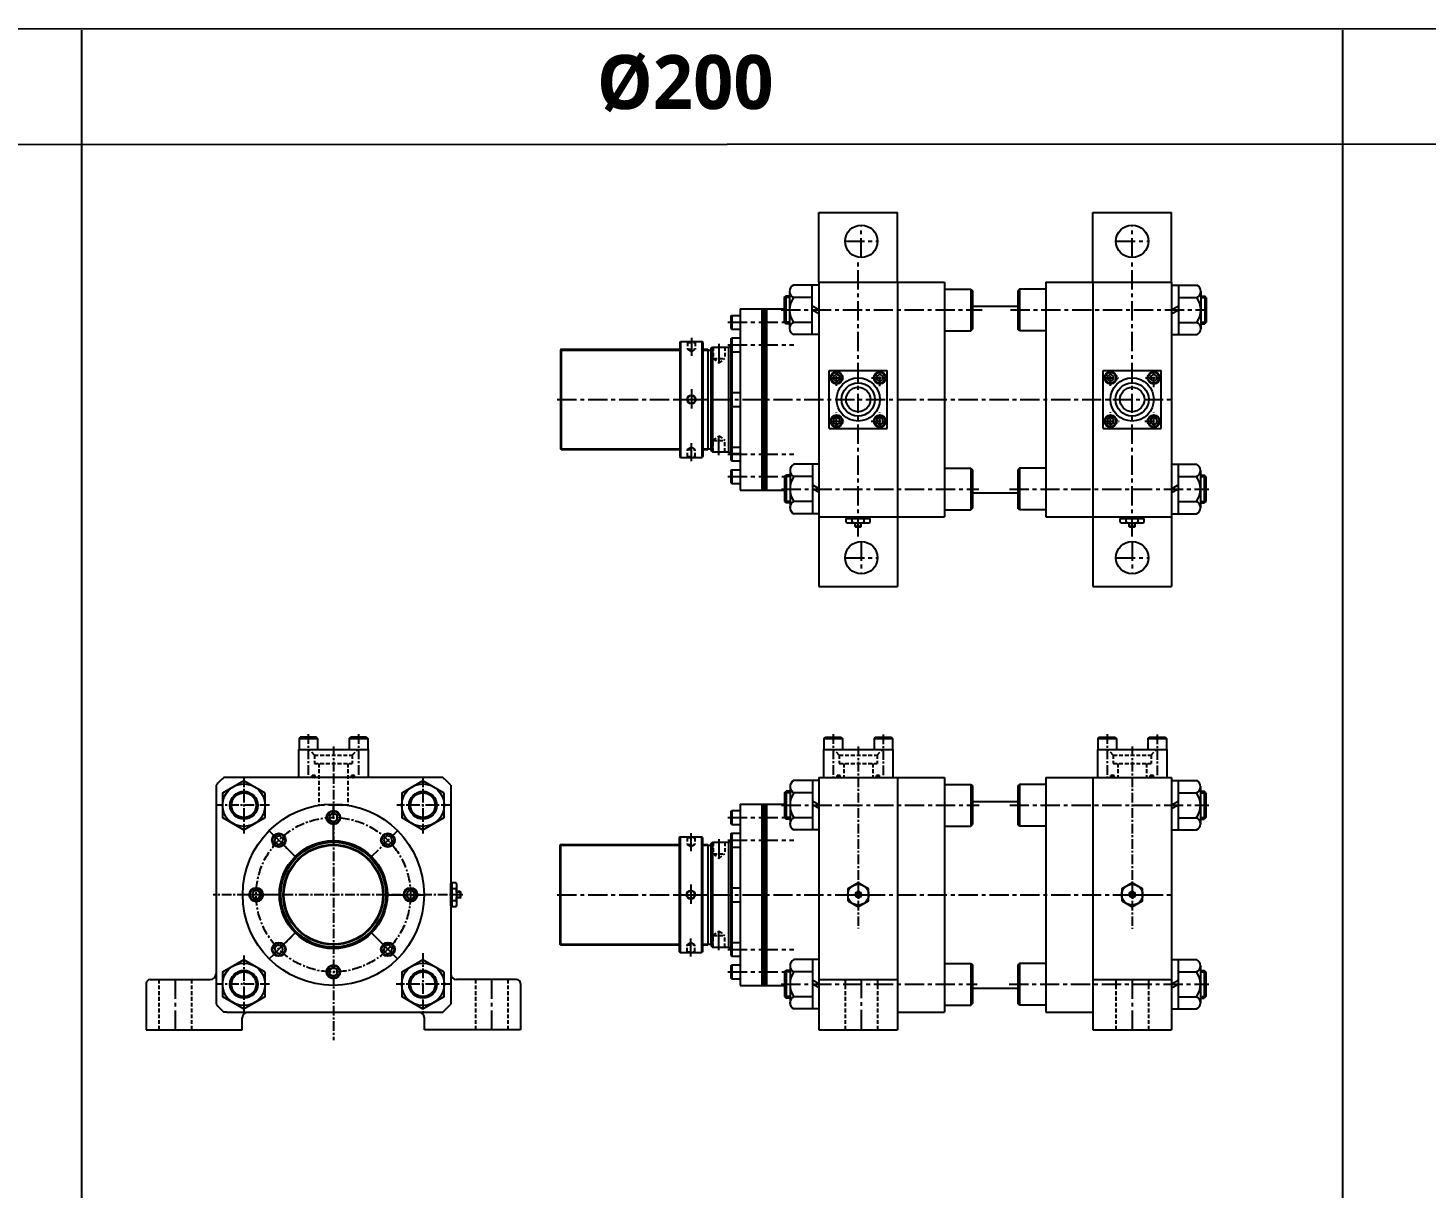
# Model space of a CAD drawing. Extents: x -819 to 10154, y 0 to 4840.
# Drawn here: x 4266 to 6078, y 1503 to 3006 of the extents above; entities that cross this region are included whole.
import ezdxf

# ---------------------------------------------------------------- set-up
doc = ezdxf.new("R2010")
doc.units = 0
doc.header["$LTSCALE"] = 10
doc.header["$MEASUREMENT"] = 0
for name, pattern in [('CENTER', [2, 1.25, -0.25, 0.25, -0.25]), ('CENTERX2', [4, 2.5, -0.5, 0.5, -0.5]), ('HIDDENX2', [0.75, 0.5, -0.25])]:
    doc.linetypes.add(name, pattern=pattern)
doc.layers.get('0').update_dxf_attribs({"linetype": 'CONTINUOUS'})
for name, color, linetype in [('BOM-UDEF', 3, 'CONTINUOUS'), ('CEN', 1, 'CENTERX2'), ('HID', 2, 'HIDDENX2'), ('ML', 7, 'CONTINUOUS')]:
    doc.layers.add(name, color=color, linetype=linetype)
doc.styles.add('문자', font='romans.shx')

msp = doc.modelspace()

# ---------------------------------------------------------------- linework, layer by layer
for p, q in [((10154, 3006.3), (0, 3003.3)), ((4335.7, 0), (4335.7, 3003.3)), ((5969.5, 3003.3), (5969.5, 0)), ((10154, 2856.8), (0, 2853.8))]:
    msp.add_line(p, q)
at = {"color": 7, "linetype": 'Continuous'}
for p, q in [((5326.5, 2365.9), (5326.5, 2370.9)), ((5326.5, 2370.9), (5332.9, 2370.9)), ((5327.5, 2370.9), (5327.5, 2372.9)), ((5327.5, 2372.9), (5356.7, 2372.9)), ((5329.7, 2364.9), (5354.5, 2364.9)), ((5332.9, 2370.9), (5357.7, 2370.9)), ((5334.3, 2365.9), (5334.3, 2370.9)), ((5338.1, 2365.1), (5338.1, 2365.2)), ((5338.1, 2360.4), (5338.1, 2364.9)), ((5338.1, 2360.4), (5338.6, 2359.9)), ((5346.1, 2360.4), (5338.1, 2360.4)), ((5338.6, 2359.9), (5345.6, 2359.9)), ((5346.1, 2360.4), (5345.6, 2359.9)), ((5346.1, 2360.4), (5346.1, 2364.9)), ((5349.9, 2365.9), (5349.9, 2370.9)), ((5356.7, 2370.9), (5356.7, 2372.9)), ((5357.7, 2365.9), (5357.7, 2370.9)), ((5681.5, 2365.9), (5681.5, 2370.9)), ((5681.5, 2370.9), (5687.9, 2370.9)), ((5682.5, 2370.9), (5682.5, 2372.9)), ((5682.5, 2372.9), (5711.7, 2372.9)), ((5684.7, 2364.9), (5709.5, 2364.9)), ((5687.9, 2370.9), (5712.7, 2370.9)), ((5689.3, 2365.9), (5689.3, 2370.9)), ((5693.1, 2365.1), (5693.1, 2365.2)), ((5693.1, 2360.4), (5693.1, 2364.9)), ((5693.1, 2360.4), (5693.6, 2359.9)), ((5701.1, 2360.4), (5693.1, 2360.4)), ((5693.6, 2359.9), (5700.6, 2359.9)), ((5701.1, 2360.4), (5700.6, 2359.9)), ((5701.1, 2360.4), (5701.1, 2364.9)), ((5704.9, 2365.9), (5704.9, 2370.9)), ((5711.7, 2370.9), (5711.7, 2372.9)), ((5712.7, 2365.9), (5712.7, 2370.9)), ((4813.9, 1868.6), (4813.9, 1897.7)), ((4815.9, 1897.7), (4813.9, 1897.7)), ((4820.9, 1898.7), (4815.9, 1898.7)), ((4815.9, 1873.9), (4815.9, 1898.7)), ((4820.9, 1891), (4815.9, 1891)), ((4821.9, 1870.7), (4821.9, 1895.6)), ((4826.4, 1887.2), (4821.9, 1887.2)), ((4826.4, 1887.2), (4826.9, 1886.7)), ((4826.4, 1887.2), (4826.4, 1879.2)), ((4826.9, 1879.7), (4826.9, 1886.7)), ((4815.9, 1868.6), (4813.9, 1868.6)), ((4820.9, 1875.4), (4815.9, 1875.4)), ((4815.9, 1867.6), (4815.9, 1873.9)), ((4820.9, 1867.6), (4815.9, 1867.6)), ((4821.6, 1879.2), (4821.6, 1879.2)), ((4826.4, 1879.2), (4821.9, 1879.2)), ((4826.4, 1879.2), (4826.9, 1879.7))]:
    msp.add_line(p, q, dxfattribs=at)
at = {"color": 1, "linetype": 'CENTER', "ltscale": 5}
for p, q in [((5328.6, 1883.2), (5355.6, 1883.2)), ((5683.6, 1883.2), (5710.6, 1883.2))]:
    msp.add_line(p, q, dxfattribs=at)
at = {"color": 7, "linetype": 'Continuous'}
for points in [[(5328.6, 1875.4), (5342.1, 1867.6), (5355.6, 1875.4), (5355.6, 1891), (5342.1, 1898.7), (5328.6, 1891)], [(5340.7, 1885.7), (5339.2, 1883.2), (5340.7, 1880.7), (5343.6, 1880.7), (5345, 1883.2), (5343.6, 1885.7)], [(5683.6, 1875.4), (5697.1, 1867.6), (5710.6, 1875.4), (5710.6, 1891), (5697.1, 1898.7), (5683.6, 1891)], [(5695.7, 1885.7), (5694.2, 1883.2), (5695.7, 1880.7), (5698.6, 1880.7), (5700, 1883.2), (5698.6, 1885.7)]]:
    msp.add_lwpolyline(points, close=True, dxfattribs=at)
for centre, radius in [((5342.1, 1883.2), 13.5), ((5342.1, 1883.2), 3.5), ((5697.1, 1883.2), 13.5), ((5697.1, 1883.2), 3.5)]:
    msp.add_circle(centre, radius, dxfattribs=at)
for centre, radius, start, end in [((5329.7, 2370.5), 5.62, 235.6158, 270), ((5330.4, 2373.1), 8.22, 241.7006, 298.2994), ((5342.1, 2396.2), 31.3, 255.6172, 270.0141), ((5342.1, 2396.2), 31.3, 269.9859, 284.3828), ((5353.8, 2373.1), 8.22, 241.7006, 298.2994), ((5684.7, 2370.5), 5.62, 235.6158, 270), ((5685.4, 2373.1), 8.22, 241.7006, 298.2994), ((5697.1, 2396.2), 31.3, 255.6172, 270.0141), ((5697.1, 2396.2), 31.3, 269.9859, 284.3828), ((5708.8, 2373.1), 8.22, 241.7006, 298.2994), ((4813.7, 1894.8), 8.22, 331.7006, 28.2994), ((4790.5, 1883.2), 31.3, 359.9859, 14.3828), ((4790.5, 1883.2), 31.3, 345.6172, 0.0141), ((4813.7, 1871.5), 8.22, 331.7006, 28.2994), ((4816.3, 1870.7), 5.62, 325.6158, 0)]:
    msp.add_arc(centre, radius, start, end, dxfattribs=at)
at = {"layer": 'BOM-UDEF', "color": 0}
for p, q in [((5291.1, 2676.9), (5291.1, 2767.4)), ((5291.1, 2767.4), (5393.1, 2767.4)), ((5393.1, 2676.9), (5393.1, 2767.4)), ((5646.1, 2676.9), (5646.1, 2767.4)), ((5646.1, 2767.4), (5748.1, 2767.4)), ((5748.1, 2676.9), (5748.1, 2767.4)), ((4957.1, 2589.9), (4956.1, 2588.9)), ((4957.1, 2459.9), (4956.1, 2460.9)), ((5291.1, 2372.9), (5291.1, 2282.4)), ((5393.1, 2372.9), (5393.1, 2282.4)), ((5646.1, 2372.9), (5646.1, 2282.4)), ((5748.1, 2372.9), (5748.1, 2282.4)), ((5291.1, 2282.4), (5393.1, 2282.4)), ((5646.1, 2282.4), (5748.1, 2282.4)), ((4956.4, 1948.2), (4955.4, 1947.2)), ((4956.4, 1818.2), (4955.4, 1819.2)), ((5291.1, 1773.2), (5393.1, 1773.2)), ((5646.1, 1773.2), (5748.1, 1773.2)), ((4524, 1731.2), (4803.8, 1731.2)), ((5291.1, 1708.2), (5393.1, 1708.2)), ((5646.1, 1708.2), (5748.1, 1708.2))]:
    msp.add_line(p, q, dxfattribs=at)
for centre in [(5346.1, 2729.9), (5697.1, 2729.9), (5346.1, 2319.9), (5697.1, 2319.9)]:
    msp.add_circle(centre, 21, dxfattribs=at)
for centre, start, end in [((4551.4, 1723.7), 90, 179.7475), ((4772.3, 1723.7), 0.2525, 90)]:
    msp.add_arc(centre, 7.5, start, end, dxfattribs=at)
at = {"layer": 'CEN'}
for p, q in [((5346.1, 2708.9), (5346.1, 2750.9)), ((5697.1, 2708.9), (5697.1, 2750.9)), ((5325.1, 2729.9), (5367.1, 2729.9)), ((5676.1, 2729.9), (5718.1, 2729.9)), ((5342.1, 2347.4), (5342.1, 2702.4)), ((5697.1, 2347.4), (5697.1, 2702.4)), ((5242.1, 2640.9), (5502.5, 2640.9)), ((5539.3, 2640.9), (5793.1, 2640.9)), ((5173.1, 2624.9), (5246.1, 2624.9)), ((5258, 2624.9), (5258.1, 2624.9)), ((5125.9, 2604.8), (5125.9, 2581.5)), ((5161.6, 2596.9), (5161.6, 2569.3)), ((5173.1, 2595.6), (5258.5, 2595.6)), ((5125.9, 2538.4), (5125.9, 2511.4)), ((4952.1, 2524.9), (5747.6, 2524.9)), ((5105.3, 2524.9), (5146.6, 2524.9)), ((5105.3, 2524.9), (5146.6, 2524.9)), ((5125.9, 2445), (5125.9, 2468.3)), ((5161.6, 2452.9), (5161.6, 2480.5)), ((5173.1, 2454.2), (5258.5, 2454.2)), ((5173.1, 2424.9), (5246.7, 2424.9)), ((5242.7, 2408.9), (5498.4, 2408.9)), ((5538.1, 2408.9), (5796.6, 2408.9)), ((5346.1, 2340.9), (5346.1, 2298.9)), ((5697.1, 2340.9), (5697.1, 2298.9)), ((5325.1, 2319.9), (5367.1, 2319.9)), ((5676.1, 2319.9), (5718.1, 2319.9)), ((5242.7, 1999.2), (5498.9, 1999.2)), ((5538.4, 1999.2), (5796.6, 1999.2)), ((5173.1, 1983.2), (5246.7, 1983.2)), ((5125.2, 1963), (5125.2, 1939.8)), ((5161.6, 1955.2), (5161.6, 1927.5)), ((5173.1, 1953.9), (5258.5, 1953.9)), ((5125.2, 1896.6), (5125.2, 1869.7)), ((4952.1, 1883.2), (5747.6, 1883.2)), ((5104.6, 1883.2), (5145.8, 1883.2)), ((5104.6, 1883.2), (5145.8, 1883.2)), ((5161.6, 1811.2), (5161.6, 1838.8)), ((5125.2, 1803.3), (5125.2, 1826.5)), ((5173.1, 1812.4), (5258.5, 1812.4)), ((5173.1, 1783.2), (5246.7, 1783.2)), ((4456.9, 1773.2), (4456.9, 1708.2)), ((4866.9, 1773.2), (4866.9, 1708.2)), ((5242.4, 1767.2), (5496.3, 1767.2)), ((5346.1, 1774.2), (5346.1, 1708.2)), ((5537.7, 1767.2), (5796.6, 1767.2)), ((5697.1, 1773.2), (5697.1, 1708.2))]:
    msp.add_line(p, q, dxfattribs=at)
at = {"layer": 'HID'}
for p, q in [((5120.9, 2598.9), (5119.9, 2599.9)), ((5120.9, 2598.9), (5120.9, 2589.9)), ((5120.9, 2598.9), (5130.9, 2598.9)), ((5130.9, 2598.9), (5131.9, 2599.9)), ((5130.9, 2598.9), (5130.9, 2589.9)), ((5154.1, 2592.9), (5154.1, 2577.9)), ((5169.1, 2592.9), (5169.1, 2577.9)), ((5120.9, 2589.9), (5130.9, 2589.9)), ((5120.9, 2589.9), (5125.9, 2586.7)), ((5125.9, 2586.7), (5130.9, 2589.9)), ((5154.1, 2577.9), (5161.6, 2572.1)), ((5154.1, 2577.9), (5169.1, 2577.9)), ((5161.6, 2572.1), (5169.1, 2577.9)), ((5154.1, 2471.9), (5161.6, 2477.7)), ((5154.1, 2471.9), (5169.1, 2471.9)), ((5154.1, 2456.9), (5154.1, 2471.9)), ((5161.6, 2477.7), (5169.1, 2471.9)), ((5169.1, 2456.9), (5169.1, 2471.9)), ((5120.9, 2450.9), (5119.9, 2449.9)), ((5120.9, 2459.9), (5125.9, 2463.1)), ((5120.9, 2450.9), (5120.9, 2459.9)), ((5120.9, 2459.9), (5130.9, 2459.9)), ((5120.9, 2450.9), (5130.9, 2450.9)), ((5125.9, 2463.1), (5130.9, 2459.9)), ((5130.9, 2450.9), (5130.9, 2459.9)), ((5130.9, 2450.9), (5131.9, 2449.9)), ((4637.3, 2064.2), (4630.4, 2071.2)), ((4686.4, 2064.2), (4693.4, 2071.2)), ((5317.6, 2064.2), (5310.6, 2071.2)), ((5366.7, 2064.2), (5373.6, 2071.2)), ((5672.6, 2064.2), (5665.6, 2071.2)), ((5721.7, 2064.2), (5728.6, 2071.2)), ((4637.3, 2064.2), (4637.3, 2053.2)), ((4637.3, 2064.2), (4686.4, 2064.2)), ((4637.3, 2053.2), (4686.4, 2053.2)), ((4643.1, 2053.2), (4643.1, 1999.2)), ((4680.6, 2053.2), (4680.6, 1999.2)), ((4686.4, 2064.2), (4686.4, 2053.2)), ((5317.6, 2064.2), (5317.6, 2053.2)), ((5317.6, 2064.2), (5366.7, 2064.2)), ((5317.6, 2053.2), (5366.7, 2053.2)), ((5323.4, 2053.2), (5323.4, 2035.2)), ((5360.9, 2053.2), (5360.9, 2035.2)), ((5366.7, 2064.2), (5366.7, 2053.2)), ((5672.6, 2064.2), (5672.6, 2053.2)), ((5672.6, 2064.2), (5721.7, 2064.2)), ((5672.6, 2053.2), (5721.7, 2053.2)), ((5678.4, 2053.2), (5678.4, 2035.2)), ((5715.9, 2053.2), (5715.9, 2035.2)), ((5721.7, 2064.2), (5721.7, 2053.2)), ((4634.4, 2035.2), (4634.4, 2037.6)), ((4634.4, 2037.6), (4638.4, 2037.6)), ((4638.4, 2037.6), (4634.4, 2037.6)), ((4634.4, 2035.2), (4634.4, 2037.6)), ((4638.4, 2035.2), (4638.4, 2037.6)), ((4638.4, 2035.2), (4638.4, 2037.6)), ((4685.4, 2035.2), (4685.4, 2037.6)), ((4689.4, 2037.6), (4685.4, 2037.6)), ((4685.4, 2037.6), (4689.4, 2037.6)), ((4685.4, 2035.2), (4685.4, 2037.6)), ((4689.4, 2035.2), (4689.4, 2037.6)), ((4689.4, 2035.2), (4689.4, 2037.6)), ((5314.6, 2035.2), (5314.6, 2037.6)), ((5314.6, 2037.6), (5318.6, 2037.6)), ((5318.6, 2037.6), (5314.6, 2037.6)), ((5314.6, 2035.2), (5314.6, 2037.6)), ((5318.6, 2035.2), (5318.6, 2037.6)), ((5318.6, 2035.2), (5318.6, 2037.6)), ((5365.6, 2035.2), (5365.6, 2037.6)), ((5369.6, 2037.6), (5365.6, 2037.6)), ((5365.6, 2037.6), (5369.6, 2037.6)), ((5365.6, 2035.2), (5365.6, 2037.6)), ((5369.6, 2035.2), (5369.6, 2037.6)), ((5369.6, 2035.2), (5369.6, 2037.6)), ((5669.6, 2035.2), (5669.6, 2037.6)), ((5669.6, 2037.6), (5673.6, 2037.6)), ((5673.6, 2037.6), (5669.6, 2037.6)), ((5669.6, 2035.2), (5669.6, 2037.6)), ((5673.6, 2035.2), (5673.6, 2037.6)), ((5673.6, 2035.2), (5673.6, 2037.6)), ((5720.6, 2035.2), (5720.6, 2037.6)), ((5724.6, 2037.6), (5720.6, 2037.6)), ((5720.6, 2037.6), (5724.6, 2037.6)), ((5720.6, 2035.2), (5720.6, 2037.6)), ((5724.6, 2035.2), (5724.6, 2037.6)), ((5724.6, 2035.2), (5724.6, 2037.6)), ((5120.2, 1957.2), (5119.2, 1958.2)), ((5120.2, 1957.2), (5120.2, 1948.2)), ((5120.2, 1957.2), (5130.2, 1957.2)), ((5130.2, 1957.2), (5131.2, 1958.2)), ((5130.2, 1957.2), (5130.2, 1948.2)), ((5120.2, 1948.2), (5130.2, 1948.2)), ((5120.2, 1948.2), (5125.2, 1945)), ((5125.2, 1945), (5130.2, 1948.2)), ((5154.1, 1951.2), (5154.1, 1936.2)), ((5169.1, 1951.2), (5169.1, 1936.2)), ((5154.1, 1936.2), (5161.6, 1930.3)), ((5154.1, 1936.2), (5169.1, 1936.2)), ((5161.6, 1930.3), (5169.1, 1936.2)), ((5154.1, 1830.2), (5161.6, 1836)), ((5154.1, 1830.2), (5169.1, 1830.2)), ((5154.1, 1815.2), (5154.1, 1830.2)), ((5161.6, 1836), (5169.1, 1830.2)), ((5169.1, 1815.2), (5169.1, 1830.2)), ((5120.2, 1818.2), (5125.2, 1821.3)), ((5120.2, 1809.2), (5120.2, 1818.2)), ((5120.2, 1818.2), (5130.2, 1818.2)), ((5125.2, 1821.3), (5130.2, 1818.2)), ((5130.2, 1809.2), (5130.2, 1818.2)), ((5120.2, 1809.2), (5119.2, 1808.2)), ((5120.2, 1809.2), (5130.2, 1809.2)), ((5130.2, 1809.2), (5131.2, 1808.2)), ((4435.9, 1773.2), (4435.9, 1708.2)), ((4477.9, 1773.2), (4477.9, 1708.2)), ((4845.9, 1773.2), (4845.9, 1708.2)), ((4887.9, 1773.2), (4887.9, 1708.2)), ((5325.1, 1773.2), (5325.1, 1708.2)), ((5367.1, 1773.2), (5367.1, 1708.2)), ((5676.1, 1773.2), (5676.1, 1708.2)), ((5718.1, 1773.2), (5718.1, 1708.2))]:
    msp.add_line(p, q, dxfattribs=at)
for centre, start, end in [((4635.7, 2036.4), 90, 270), ((4637, 2036.4), 270, 90), ((4686.7, 2036.4), 90, 270), ((4688, 2036.4), 270, 90), ((5316, 2036.4), 90, 270), ((5317.3, 2036.4), 270, 90), ((5366.9, 2036.4), 90, 270), ((5368.3, 2036.4), 270, 90), ((5671, 2036.4), 90, 270), ((5672.3, 2036.4), 270, 90), ((5721.9, 2036.4), 90, 270), ((5723.3, 2036.4), 270, 90)]:
    msp.add_arc(centre, 1.2, start, end, dxfattribs=at)
at = {"layer": 'ML'}
for p, q in [((5253.1, 2665.1), (5253.1, 2616)), ((5291.1, 2672.9), (5258.1, 2672.9)), ((5282.1, 2672.9), (5282.1, 2608.9)), ((5291.1, 2676.9), (5291.1, 2372.9)), ((5291.1, 2676.9), (5454.1, 2676.9)), ((5393.1, 2676.9), (5393.1, 2372.9)), ((5454.1, 2676.9), (5454.1, 2372.9)), ((5454.1, 2667.9), (5488.1, 2667.9)), ((5488.1, 2667.9), (5488.1, 2613.9)), ((5488.1, 2667.9), (5490.1, 2665.9)), ((5490.1, 2665.9), (5490.1, 2615.9)), ((5551.1, 2667.9), (5549.1, 2665.9)), ((5549.1, 2665.9), (5549.1, 2615.9)), ((5585.1, 2667.9), (5551.1, 2667.9)), ((5551.1, 2667.9), (5551.1, 2613.9)), ((5585.1, 2676.9), (5585.1, 2372.9)), ((5585.1, 2676.9), (5748.1, 2676.9)), ((5646.1, 2676.9), (5646.1, 2372.9)), ((5748.1, 2676.9), (5748.1, 2372.9)), ((5748.1, 2672.9), (5781.1, 2672.9)), ((5757.1, 2672.9), (5757.1, 2608.9)), ((5786.1, 2665.1), (5786.1, 2616)), ((5246.1, 2656.9), (5248.1, 2658.9)), ((5246.1, 2656.9), (5246.1, 2624.9)), ((5248.1, 2658.9), (5248.1, 2622.9)), ((5253.1, 2658.9), (5248.1, 2658.9)), ((5282.1, 2657), (5258.1, 2657)), ((5490.1, 2645.8), (5549.1, 2645.8)), ((5757.1, 2657), (5781.1, 2657)), ((5786.1, 2658.9), (5791.1, 2658.9)), ((5791.1, 2658.9), (5791.1, 2622.9)), ((5793.1, 2656.9), (5791.1, 2658.9)), ((5793.1, 2656.9), (5793.1, 2624.9)), ((5177.1, 2632.9), (5178.1, 2633.9)), ((5177.1, 2632.9), (5177.1, 2616.9)), ((5178.1, 2633.9), (5189.1, 2633.9)), ((5178.1, 2633.9), (5178.1, 2615.9)), ((5189.1, 2642.4), (5246.1, 2642.4)), ((5189.1, 2642.4), (5189.1, 2407.4)), ((5217.1, 2642.4), (5217.1, 2407.4)), ((5219.1, 2642.4), (5219.1, 2407.4)), ((5221.1, 2642.4), (5221.1, 2407.4)), ((5223.1, 2642.4), (5223.1, 2407.4)), ((5177.1, 2616.9), (5178.1, 2615.9)), ((5178.1, 2615.9), (5189.1, 2615.9)), ((5246.1, 2624.9), (5248.1, 2622.9)), ((5253.1, 2622.9), (5248.1, 2622.9)), ((5282.1, 2624.8), (5258.1, 2624.8)), ((5454.1, 2613.9), (5488.1, 2613.9)), ((5488.1, 2613.9), (5490.1, 2615.9)), ((5551.1, 2613.9), (5549.1, 2615.9)), ((5585.1, 2613.9), (5551.1, 2613.9)), ((5757.1, 2624.8), (5781.1, 2624.8)), ((5786.1, 2622.9), (5791.1, 2622.9)), ((5793.1, 2624.9), (5791.1, 2622.9)), ((5110.9, 2598.9), (5111.9, 2599.9)), ((5110.9, 2598.9), (5110.9, 2450.9)), ((5111.9, 2599.9), (5139.9, 2599.9)), ((5111.9, 2599.9), (5111.9, 2449.9)), ((5139.9, 2449.9), (5139.9, 2599.9)), ((5140.9, 2598.9), (5139.9, 2599.9)), ((5140.9, 2598.9), (5140.9, 2450.9)), ((5151.1, 2590.9), (5153.1, 2592.9)), ((5153.1, 2592.9), (5153.1, 2456.9)), ((5153.1, 2592.9), (5174.1, 2592.9)), ((5174.1, 2592.9), (5177.1, 2594.4)), ((5174.1, 2592.9), (5174.1, 2456.9)), ((5177.1, 2603.6), (5178.1, 2604.6)), ((5177.1, 2603.6), (5177.1, 2587.6)), ((5177.1, 2594.4), (5177.1, 2455.4)), ((5178.1, 2604.6), (5178.1, 2586.6)), ((5178.1, 2604.6), (5189.1, 2604.6)), ((5178.1, 2594.9), (5178.1, 2454.9)), ((5291.1, 2608.9), (5258.1, 2608.9)), ((5748.1, 2608.9), (5781.1, 2608.9)), ((4956.1, 2588.9), (4956.1, 2460.9)), ((4957.1, 2589.9), (5110.9, 2589.9)), ((4957.1, 2589.9), (4957.1, 2459.9)), ((5140.9, 2588.9), (5151.1, 2588.9)), ((5147.1, 2589.9), (5147.1, 2459.9)), ((5151.1, 2590.9), (5151.1, 2458.9)), ((5177.1, 2587.6), (5178.1, 2586.6)), ((5178.1, 2586.6), (5189.1, 2586.6)), ((5304.6, 2487.4), (5304.6, 2562.4)), ((5304.6, 2562.4), (5379.6, 2562.4)), ((5379.6, 2487.4), (5379.6, 2562.4)), ((5379.6, 2487.4), (5379.6, 2562.4)), ((5659.6, 2562.4), (5734.6, 2562.4)), ((5659.6, 2487.4), (5659.6, 2562.4)), ((5734.6, 2487.4), (5734.6, 2562.4)), ((5734.6, 2487.4), (5734.6, 2562.4)), ((5177.1, 2532.9), (5178.1, 2533.9)), ((5177.1, 2532.9), (5177.1, 2516.9)), ((5178.1, 2533.9), (5178.1, 2515.9)), ((5178.1, 2533.9), (5189.1, 2533.9)), ((5177.1, 2516.9), (5178.1, 2515.9)), ((5178.1, 2515.9), (5189.1, 2515.9)), ((5304.6, 2487.4), (5379.6, 2487.4)), ((5659.6, 2487.4), (5734.6, 2487.4)), ((4957.1, 2459.9), (5110.9, 2459.9)), ((5110.9, 2450.9), (5111.9, 2449.9)), ((5111.9, 2449.9), (5139.9, 2449.9)), ((5140.9, 2450.9), (5139.9, 2449.9)), ((5140.9, 2460.9), (5151.1, 2460.9)), ((5151.1, 2458.9), (5153.1, 2456.9)), ((5153.1, 2456.9), (5174.1, 2456.9)), ((5174.1, 2456.9), (5178.1, 2454.9)), ((5177.1, 2462.2), (5178.1, 2463.2)), ((5177.1, 2462.2), (5177.1, 2446.2)), ((5177.1, 2446.2), (5178.1, 2445.2)), ((5178.1, 2463.2), (5178.1, 2445.2)), ((5178.1, 2463.2), (5189.1, 2463.2)), ((5178.1, 2454.9), (5189.1, 2454.9)), ((5177.1, 2432.9), (5178.1, 2433.9)), ((5177.1, 2432.9), (5177.1, 2416.9)), ((5178.1, 2445.2), (5189.1, 2445.2)), ((5178.1, 2433.9), (5189.1, 2433.9)), ((5178.1, 2433.9), (5178.1, 2415.9)), ((5253.7, 2433.1), (5253.7, 2384)), ((5291.7, 2440.9), (5258.7, 2440.9)), ((5282.7, 2440.9), (5282.7, 2376.9)), ((5454.1, 2435.9), (5488.1, 2435.9)), ((5488.1, 2435.9), (5488.1, 2381.9)), ((5488.1, 2435.9), (5490.1, 2433.9)), ((5490.1, 2433.9), (5490.1, 2383.9)), ((5551.1, 2435.9), (5549.1, 2433.9)), ((5549.1, 2433.9), (5549.1, 2383.9)), ((5585.1, 2435.9), (5551.1, 2435.9)), ((5551.1, 2435.9), (5551.1, 2381.9)), ((5747.6, 2440.9), (5780.6, 2440.9)), ((5756.6, 2440.9), (5756.6, 2376.9)), ((5785.6, 2433.1), (5785.6, 2384)), ((5177.1, 2416.9), (5178.1, 2415.9)), ((5178.1, 2415.9), (5189.1, 2415.9)), ((5246.7, 2424.9), (5248.7, 2426.9)), ((5246.7, 2424.9), (5246.7, 2392.9)), ((5248.7, 2426.9), (5248.7, 2390.9)), ((5253.7, 2426.9), (5248.7, 2426.9)), ((5282.7, 2425), (5258.7, 2425)), ((5756.6, 2425), (5780.6, 2425)), ((5785.6, 2426.9), (5790.6, 2426.9)), ((5790.6, 2426.9), (5790.6, 2390.9)), ((5792.6, 2424.9), (5790.6, 2426.9)), ((5792.6, 2424.9), (5792.6, 2392.9)), ((5189.1, 2407.4), (5246.7, 2407.4)), ((5246.7, 2392.9), (5248.7, 2390.9)), ((5282.7, 2392.8), (5258.7, 2392.8)), ((5490.1, 2404), (5549.1, 2404)), ((5756.6, 2392.8), (5780.6, 2392.8)), ((5792.6, 2392.9), (5790.6, 2390.9)), ((5253.7, 2390.9), (5248.7, 2390.9)), ((5291.7, 2376.9), (5258.7, 2376.9)), ((5454.1, 2381.9), (5488.1, 2381.9)), ((5488.1, 2381.9), (5490.1, 2383.9)), ((5551.1, 2381.9), (5549.1, 2383.9)), ((5585.1, 2381.9), (5551.1, 2381.9)), ((5747.6, 2376.9), (5780.6, 2376.9)), ((5785.6, 2390.9), (5790.6, 2390.9)), ((5291.1, 2372.9), (5454.1, 2372.9)), ((5585.1, 2372.9), (5748.1, 2372.9)), ((4617.4, 2085.7), (4618.9, 2087.2)), ((4617.4, 2085.7), (4641.4, 2085.7)), ((4617.4, 2085.7), (4617.4, 2071.2)), ((4639.9, 2087.2), (4618.9, 2087.2)), ((4639.9, 2087.2), (4641.4, 2085.7)), ((4641.4, 2085.7), (4641.4, 2071.2)), ((4682.4, 2085.7), (4683.9, 2087.2)), ((4682.4, 2085.7), (4706.4, 2085.7)), ((4682.4, 2085.7), (4682.4, 2071.2)), ((4704.9, 2087.2), (4683.9, 2087.2)), ((4704.9, 2087.2), (4706.4, 2085.7)), ((4706.4, 2085.7), (4706.4, 2071.2)), ((5297.6, 2085.7), (5299.1, 2087.2)), ((5297.6, 2085.7), (5297.6, 2071.2)), ((5297.6, 2085.7), (5321.6, 2085.7)), ((5299.1, 2087.2), (5320.1, 2087.2)), ((5320.1, 2087.2), (5321.6, 2085.7)), ((5321.6, 2085.7), (5321.6, 2071.2)), ((5362.6, 2085.7), (5364.1, 2087.2)), ((5362.6, 2085.7), (5362.6, 2071.2)), ((5362.6, 2085.7), (5386.6, 2085.7)), ((5364.1, 2087.2), (5385.1, 2087.2)), ((5385.1, 2087.2), (5386.6, 2085.7)), ((5386.6, 2085.7), (5386.6, 2071.2)), ((5652.6, 2085.7), (5654.1, 2087.2)), ((5652.6, 2085.7), (5676.6, 2085.7)), ((5652.6, 2085.7), (5652.6, 2071.2)), ((5654.1, 2087.2), (5675.1, 2087.2)), ((5675.1, 2087.2), (5676.6, 2085.7)), ((5676.6, 2085.7), (5676.6, 2071.2)), ((5717.6, 2085.7), (5719.1, 2087.2)), ((5717.6, 2085.7), (5741.6, 2085.7)), ((5717.6, 2085.7), (5717.6, 2071.2)), ((5719.1, 2087.2), (5740.1, 2087.2)), ((5740.1, 2087.2), (5741.6, 2085.7)), ((5741.6, 2085.7), (5741.6, 2071.2)), ((4616.9, 2071.2), (4616.9, 2035.2)), ((4616.9, 2071.2), (4706.9, 2071.2)), ((4706.9, 2071.2), (4706.9, 2035.2)), ((5297.1, 2071.2), (5387.1, 2071.2)), ((5297.1, 2071.2), (5297.1, 2035.2)), ((5387.1, 2071.2), (5387.1, 2035.2)), ((5652.1, 2071.2), (5652.1, 2035.2)), ((5652.1, 2071.2), (5742.1, 2071.2)), ((5742.1, 2071.2), (5742.1, 2035.2)), ((4803.8, 2035.2), (4520, 2035.2)), ((5291.7, 2031.2), (5258.7, 2031.2)), ((5282.7, 2031.2), (5282.7, 1967.2)), ((5291.1, 2035.2), (5454.1, 2035.2)), ((5291.1, 2035.2), (5291.1, 1708.2)), ((5393.1, 2035.2), (5393.1, 1708.2)), ((5454.1, 2035.2), (5454.1, 1731.2)), ((5585.1, 2035.2), (5585.1, 1731.2)), ((5585.1, 2035.2), (5748.1, 2035.2)), ((5646.1, 2035.2), (5646.1, 1708.2)), ((5747.6, 2031.2), (5780.6, 2031.2)), ((5748.1, 2035.2), (5748.1, 1708.2)), ((5756.6, 2031.2), (5756.6, 1967.2)), ((4509.9, 2025.1), (4509.9, 1741.2)), ((4813.9, 2025.1), (4813.9, 1741.2)), ((5246.7, 2015.2), (5248.7, 2017.2)), ((5246.7, 2015.2), (5246.7, 1983.2)), ((5248.7, 2017.2), (5248.7, 1981.2)), ((5253.7, 2017.2), (5248.7, 2017.2)), ((5253.7, 2023.4), (5253.7, 1974.2)), ((5282.7, 2015.3), (5258.7, 2015.3)), ((5454.1, 2026.2), (5488.1, 2026.2)), ((5488.1, 2026.2), (5490.1, 2024.2)), ((5488.1, 2026.2), (5488.1, 1972.2)), ((5490.1, 2024.2), (5490.1, 1974.2)), ((5551.1, 2026.2), (5549.1, 2024.2)), ((5549.1, 2024.2), (5549.1, 1974.2)), ((5551.1, 2026.2), (5551.1, 1972.2)), ((5585.1, 2026.2), (5551.1, 2026.2)), ((5756.6, 2015.3), (5780.6, 2015.3)), ((5785.6, 2023.4), (5785.6, 1974.2)), ((5785.6, 2017.2), (5790.6, 2017.2)), ((5790.6, 2017.2), (5790.6, 1981.2)), ((5792.6, 2015.2), (5790.6, 2017.2)), ((5792.6, 2015.2), (5792.6, 1983.2)), ((5189.1, 2000.7), (5246.7, 2000.7)), ((5189.1, 2000.7), (5189.1, 1765.7)), ((5217.1, 2000.7), (5217.1, 1765.7)), ((5219.1, 2000.7), (5219.1, 1765.7)), ((5221.1, 2000.7), (5221.1, 1765.7)), ((5223.1, 2000.7), (5223.1, 1765.7)), ((5490.1, 2004.1), (5549.1, 2004.1)), ((5177.1, 1991.2), (5178.1, 1992.2)), ((5177.1, 1991.2), (5177.1, 1975.2)), ((5177.1, 1975.2), (5178.1, 1974.2)), ((5178.1, 1992.2), (5189.1, 1992.2)), ((5178.1, 1992.2), (5178.1, 1974.2)), ((5246.7, 1983.2), (5248.7, 1981.2)), ((5253.7, 1981.2), (5248.7, 1981.2)), ((5282.7, 1983), (5258.7, 1983)), ((5756.6, 1983), (5780.6, 1983)), ((5785.6, 1981.2), (5790.6, 1981.2)), ((5792.6, 1983.2), (5790.6, 1981.2)), ((5110.2, 1957.2), (5111.2, 1958.2)), ((5110.2, 1957.2), (5110.2, 1809.2)), ((5111.2, 1958.2), (5111.2, 1808.2)), ((5111.2, 1958.2), (5139.2, 1958.2)), ((5139.2, 1808.2), (5139.2, 1958.2)), ((5140.2, 1957.2), (5139.2, 1958.2)), ((5140.2, 1957.2), (5140.2, 1809.2)), ((5177.1, 1961.9), (5178.1, 1962.9)), ((5177.1, 1961.9), (5177.1, 1945.9)), ((5178.1, 1974.2), (5189.1, 1974.2)), ((5178.1, 1962.9), (5189.1, 1962.9)), ((5178.1, 1962.9), (5178.1, 1944.9)), ((5291.7, 1967.2), (5258.7, 1967.2)), ((5454.1, 1972.2), (5488.1, 1972.2)), ((5488.1, 1972.2), (5490.1, 1974.2)), ((5551.1, 1972.2), (5549.1, 1974.2)), ((5585.1, 1972.2), (5551.1, 1972.2)), ((5747.6, 1967.2), (5780.6, 1967.2)), ((4955.4, 1947.2), (4955.4, 1819.2)), ((4956.4, 1948.2), (5110.2, 1948.2)), ((4956.4, 1948.2), (4956.4, 1818.2)), ((5140.2, 1948.2), (5147.1, 1948.2)), ((5147.1, 1948.2), (5147.1, 1818.2)), ((5151.1, 1949.2), (5153.1, 1951.2)), ((5151.1, 1949.2), (5151.1, 1817.2)), ((5153.1, 1951.2), (5153.1, 1815.2)), ((5153.1, 1951.2), (5174.1, 1951.2)), ((5174.1, 1951.2), (5177.1, 1952.7)), ((5174.1, 1951.2), (5174.1, 1815.2)), ((5177.1, 1952.7), (5177.1, 1813.7)), ((5177.1, 1945.9), (5178.1, 1944.9)), ((5178.1, 1953.2), (5178.1, 1813.2)), ((5178.1, 1944.9), (5189.1, 1944.9)), ((5177.1, 1891.2), (5178.1, 1892.2)), ((5177.1, 1891.2), (5177.1, 1875.2)), ((5178.1, 1892.2), (5178.1, 1874.2)), ((5178.1, 1892.2), (5189.1, 1892.2)), ((5177.1, 1875.2), (5178.1, 1874.2)), ((5178.1, 1874.2), (5189.1, 1874.2)), ((4956.4, 1818.2), (5110.2, 1818.2)), ((5140.2, 1818.2), (5147.1, 1818.2)), ((5151.1, 1817.2), (5153.1, 1815.2)), ((5153.1, 1815.2), (5174.1, 1815.2)), ((5174.1, 1815.2), (5177.1, 1813.7)), ((5177.1, 1820.4), (5178.1, 1821.4)), ((5177.1, 1820.4), (5177.1, 1804.4)), ((5178.1, 1821.4), (5189.1, 1821.4)), ((5178.1, 1821.4), (5178.1, 1803.4)), ((5110.2, 1809.2), (5111.2, 1808.2)), ((5111.2, 1808.2), (5139.2, 1808.2)), ((5140.2, 1809.2), (5139.2, 1808.2)), ((5177.1, 1804.4), (5178.1, 1803.4)), ((5178.1, 1803.4), (5189.1, 1803.4)), ((5291.1, 1799.2), (5258.7, 1799.2)), ((5282.7, 1799.2), (5282.7, 1735.2)), ((5454.1, 1794.2), (5488.1, 1794.2)), ((5488.1, 1794.2), (5488.1, 1740.2)), ((5488.1, 1794.2), (5490.1, 1792.2)), ((5551.1, 1794.2), (5549.1, 1792.2)), ((5585.1, 1794.2), (5551.1, 1794.2)), ((5551.1, 1794.2), (5551.1, 1740.2)), ((5747.6, 1799.2), (5780.6, 1799.2)), ((5756.6, 1799.2), (5756.6, 1735.2)), ((5177.1, 1791.2), (5178.1, 1792.2)), ((5177.1, 1791.2), (5177.1, 1775.2)), ((5178.1, 1792.2), (5189.1, 1792.2)), ((5178.1, 1792.2), (5178.1, 1774.2)), ((5246.7, 1783.2), (5248.7, 1785.2)), ((5246.7, 1783.2), (5246.7, 1751.2)), ((5248.7, 1785.2), (5248.7, 1749.2)), ((5253.7, 1785.2), (5248.7, 1785.2)), ((5253.7, 1791.4), (5253.7, 1742.2)), ((5282.7, 1783.3), (5258.7, 1783.3)), ((5490.1, 1792.2), (5490.1, 1742.2)), ((5549.1, 1792.2), (5549.1, 1742.2)), ((5756.6, 1783.3), (5780.6, 1783.3)), ((5785.6, 1791.4), (5785.6, 1742.2)), ((5785.6, 1785.2), (5790.6, 1785.2)), ((5790.6, 1785.2), (5790.6, 1749.2)), ((5792.6, 1783.2), (5790.6, 1785.2)), ((5792.6, 1783.2), (5792.6, 1751.2)), ((4419.4, 1768.2), (4419.4, 1708.2)), ((4424.4, 1773.2), (4502.4, 1773.2)), ((4899.4, 1773.2), (4821.4, 1773.2)), ((4904.4, 1768.2), (4904.4, 1708.2)), ((5177.1, 1775.2), (5178.1, 1774.2)), ((5178.1, 1774.2), (5189.1, 1774.2)), ((5189.1, 1765.7), (5246.7, 1765.7)), ((5490.1, 1762.3), (5549.1, 1762.3)), ((5246.7, 1751.2), (5248.7, 1749.2)), ((5253.7, 1749.2), (5248.7, 1749.2)), ((5282.7, 1751), (5258.7, 1751)), ((5454.1, 1740.2), (5488.1, 1740.2)), ((5488.1, 1740.2), (5490.1, 1742.2)), ((5551.1, 1740.2), (5549.1, 1742.2)), ((5585.1, 1740.2), (5551.1, 1740.2)), ((5756.6, 1751), (5780.6, 1751)), ((5785.6, 1749.2), (5790.6, 1749.2)), ((5792.6, 1751.2), (5790.6, 1749.2)), ((4524, 1731.2), (4520, 1731.2)), ((4543.9, 1708.2), (4543.9, 1723.7)), ((4779.9, 1708.2), (4779.8, 1723.7)), ((5291.1, 1735.2), (5258.7, 1735.2)), ((5393.1, 1731.2), (5454.1, 1731.2)), ((5585.1, 1731.2), (5646.1, 1731.2)), ((5747.6, 1735.2), (5780.6, 1735.2)), ((4419.4, 1708.2), (4543.9, 1708.2)), ((4904.4, 1708.2), (4779.9, 1708.2))]:
    msp.add_line(p, q, dxfattribs=at)
at = {"layer": 'ML', "color": 2}
for p, q in [((5253.1, 2656.9), (5246.1, 2656.9)), ((5291.1, 2640.9), (5282.1, 2646.1)), ((5748.1, 2640.9), (5757.1, 2646.1)), ((5786.1, 2656.9), (5793.1, 2656.9)), ((5291.1, 2636), (5282.1, 2641.2)), ((5748.1, 2636), (5757.1, 2641.2)), ((5253.1, 2624.9), (5246.1, 2624.9)), ((5786.1, 2624.9), (5793.1, 2624.9)), ((4956.1, 2588.9), (5110.9, 2588.9)), ((5140.9, 2589.9), (5147.1, 2589.9)), ((4956.1, 2460.9), (5110.9, 2460.9)), ((5140.9, 2459.9), (5147.1, 2459.9)), ((5253.7, 2424.9), (5246.7, 2424.9)), ((5291.7, 2408.9), (5282.7, 2414.1)), ((5747.6, 2408.9), (5756.6, 2414.1)), ((5785.6, 2424.9), (5792.6, 2424.9)), ((5253.7, 2392.9), (5246.7, 2392.9)), ((5291.7, 2404), (5282.7, 2409.2)), ((5747.6, 2404), (5756.6, 2409.2)), ((5785.6, 2392.9), (5792.6, 2392.9)), ((5338.6, 2365.1), (5338.6, 2365.1)), ((5338.6, 2359.9), (5338.6, 2364.9)), ((5345.6, 2359.9), (5345.6, 2364.9)), ((5693.6, 2365.1), (5693.6, 2365.1)), ((5693.6, 2359.9), (5693.6, 2364.9)), ((5700.6, 2359.9), (5700.6, 2364.9)), ((5253.7, 2015.2), (5246.7, 2015.2)), ((5785.6, 2015.2), (5792.6, 2015.2)), ((5291.7, 1999.2), (5282.7, 2004.3)), ((5291.7, 1994.3), (5282.7, 1999.5)), ((5747.6, 1999.2), (5756.6, 2004.3)), ((5747.6, 1994.3), (5756.6, 1999.5)), ((5253.7, 1983.2), (5246.7, 1983.2)), ((5785.6, 1983.2), (5792.6, 1983.2)), ((4955.4, 1947.2), (5110.2, 1947.2)), ((5140.2, 1947.2), (5151.1, 1947.2)), ((4826.9, 1886.7), (4821.9, 1886.7)), ((4821.7, 1879.7), (4821.7, 1879.7)), ((4826.9, 1879.7), (4821.9, 1879.7)), ((4955.4, 1819.2), (5110.2, 1819.2)), ((5140.2, 1819.2), (5151.1, 1819.2)), ((5253.7, 1783.2), (5246.7, 1783.2)), ((5785.6, 1783.2), (5792.6, 1783.2)), ((5291.7, 1767.2), (5282.7, 1772.3)), ((5291.7, 1762.3), (5282.7, 1767.5)), ((5747.6, 1767.2), (5756.6, 1772.3)), ((5747.6, 1762.3), (5756.6, 1767.5)), ((5253.7, 1751.2), (5246.7, 1751.2)), ((5785.6, 1751.2), (5792.6, 1751.2))]:
    msp.add_line(p, q, dxfattribs=at)
at = {"layer": 'ML', "color": 1, "linetype": 'CENTER'}
for p, q in [((5314.1, 2542.7), (5314.1, 2562.4)), ((5370.1, 2542.1), (5370.1, 2562.4)), ((5669.1, 2542.5), (5669.1, 2562.4)), ((5725.1, 2541.7), (5725.1, 2562.4)), ((5304.6, 2552.9), (5324.6, 2552.9)), ((5359.5, 2552.9), (5379.6, 2552.9)), ((5659.6, 2552.9), (5679.9, 2552.9)), ((5714.4, 2552.9), (5734.6, 2552.9)), ((5725.1, 2540.9), (5725.1, 2541.6)), ((5314.1, 2487.4), (5314.1, 2508)), ((5370.1, 2487.4), (5370.1, 2507.9)), ((5669.1, 2487.4), (5669.1, 2508.5)), ((5725.1, 2487.4), (5725.1, 2508.1)), ((5304.6, 2496.9), (5324.8, 2496.9)), ((5359, 2496.9), (5379.6, 2496.9)), ((5659.6, 2496.9), (5680.3, 2496.9)), ((5713.7, 2496.9), (5734.6, 2496.9)), ((4629.4, 2091.2), (4629.4, 2035.2)), ((4694.4, 2091.2), (4694.4, 2035.2)), ((5309.6, 2091.2), (5309.6, 2035.2)), ((5374.6, 2090.7), (5374.6, 2035.2)), ((5664.6, 2091.2), (5664.6, 2035.2)), ((5729.6, 2090.7), (5729.6, 2035.2)), ((4661.9, 2075.2), (4661.9, 2031.2)), ((5342.1, 2075.2), (5342.1, 1839.5)), ((5697.1, 2075.2), (5697.1, 1839)), ((4545.9, 2035.2), (4545.9, 1960.4)), ((4661.9, 2039.2), (4661.9, 1694.9)), ((4777.9, 2035.2), (4777.9, 1960.3)), ((4579.2, 1999.2), (4509.9, 1999.2)), ((4813.9, 1999.2), (4744.3, 1999.2)), ((4612.4, 1932.7), (4578.8, 1966.2)), ((4711.4, 1932.7), (4745, 1966.2)), ((4829.7, 1883.2), (4505.9, 1883.2)), ((4612.4, 1833.7), (4578.8, 1800.1)), ((4711.4, 1833.7), (4745, 1800.1)), ((4545.9, 1804.3), (4545.9, 1731.2)), ((4777.9, 1807.4), (4777.9, 1731.2)), ((4579.3, 1767.2), (4509.9, 1767.2)), ((4813.9, 1767.2), (4743.4, 1767.2))]:
    msp.add_line(p, q, dxfattribs=at)
at = {"layer": 'ML', "color": 1, "linetype": 'CENTERX2'}
for p, q in [((4680.6, 1999.2), (4643.1, 1999.2)), ((4661.9, 1953.2), (4661.9, 2000.7)), ((4661.9, 1953.2), (4661.9, 2000.7)), ((4612.4, 1932.7), (4578.8, 1966.2)), ((4591.9, 1883.2), (4544.4, 1883.2)), ((4591.9, 1883.2), (4544.4, 1883.2)), ((4731.9, 1883.2), (4779.4, 1883.2)), ((4731.9, 1883.2), (4779.4, 1883.2)), ((4612.4, 1833.7), (4578.8, 1800.1)), ((4711.4, 1833.7), (4745, 1800.1))]:
    msp.add_line(p, q, dxfattribs=at)
at = {"layer": 'ML'}
for points in [[(5318.1, 2555.2), (5314.1, 2557.5), (5310.1, 2555.2), (5310.1, 2550.6), (5314.1, 2548.3), (5318.1, 2550.6)], [(5374.1, 2555.2), (5370.1, 2557.5), (5366.1, 2555.2), (5366.1, 2550.6), (5370.1, 2548.3), (5374.1, 2550.6)], [(5673.1, 2555.2), (5669.1, 2557.5), (5665.1, 2555.2), (5665.1, 2550.6), (5669.1, 2548.3), (5673.1, 2550.6)], [(5729.1, 2555.2), (5725.1, 2557.5), (5721.1, 2555.2), (5721.1, 2550.6), (5725.1, 2548.3), (5729.1, 2550.6)], [(5318.1, 2499.2), (5314.1, 2501.5), (5310.1, 2499.2), (5310.1, 2494.6), (5314.1, 2492.3), (5318.1, 2494.6)], [(5374.1, 2499.2), (5370.1, 2501.5), (5366.1, 2499.2), (5366.1, 2494.6), (5370.1, 2492.3), (5374.1, 2494.6)], [(5673.1, 2499.2), (5669.1, 2501.5), (5665.1, 2499.2), (5665.1, 2494.6), (5669.1, 2492.3), (5673.1, 2494.6)], [(5729.1, 2499.2), (5725.1, 2501.5), (5721.1, 2499.2), (5721.1, 2494.6), (5725.1, 2492.3), (5729.1, 2494.6)], [(4573.4, 2015), (4545.9, 2030.9), (4518.4, 2015), (4518.4, 1983.3), (4545.9, 1967.4), (4573.4, 1983.3)], [(4805.4, 2015), (4777.9, 2030.9), (4750.4, 2015), (4750.4, 1983.3), (4777.9, 1967.4), (4805.4, 1983.3)], [(4657, 1980.1), (4662, 1977.4), (4667, 1980.4), (4666.8, 1986.2), (4661.7, 1988.9), (4656.8, 1985.9)], [(4589.8, 1948.3), (4595.4, 1949.9), (4596.7, 1955.5), (4592.5, 1959.5), (4587, 1957.8), (4585.6, 1952.2)], [(4727, 1955.2), (4728.6, 1949.7), (4734.2, 1948.3), (4738.2, 1952.5), (4736.6, 1958.1), (4731, 1959.4)], [(4564.9, 1878.2), (4567.7, 1883.3), (4564.6, 1888.2), (4558.9, 1888.1), (4556.1, 1883), (4559.1, 1878.1)], [(4758.9, 1888.1), (4756.1, 1883), (4759.1, 1878.1), (4764.9, 1878.2), (4767.7, 1883.3), (4764.6, 1888.2)], [(4596.8, 1811.1), (4595.1, 1816.6), (4589.5, 1818), (4585.6, 1813.8), (4587.2, 1808.3), (4592.8, 1806.9)], [(4733.9, 1818.1), (4728.4, 1816.4), (4727, 1810.8), (4731.2, 1806.8), (4736.8, 1808.5), (4738.1, 1814.1)], [(4573.4, 1783), (4545.9, 1798.9), (4518.4, 1783), (4518.4, 1751.3), (4545.9, 1735.4), (4573.4, 1751.3)], [(4805.4, 1783), (4777.9, 1798.9), (4750.4, 1783), (4750.4, 1751.3), (4777.9, 1735.4), (4805.4, 1751.3)], [(4666.8, 1786.2), (4661.7, 1788.9), (4656.8, 1785.9), (4657, 1780.1), (4662, 1777.4), (4667, 1780.4)]]:
    msp.add_lwpolyline(points, close=True, dxfattribs=at)
for centre, radius in [((5314.1, 2552.9), 8), ((5314.1, 2552.9), 7), ((5370.1, 2552.9), 8), ((5370.1, 2552.9), 7), ((5669.1, 2552.9), 8), ((5669.1, 2552.9), 7), ((5725.1, 2552.9), 8), ((5725.1, 2552.9), 7), ((5342.1, 2524.9), 28), ((5342.1, 2524.9), 21.6), ((5342.1, 2524.9), 15.8), ((5697.1, 2524.9), 28), ((5697.1, 2524.9), 21.6), ((5697.1, 2524.9), 15.8), ((5125.9, 2524.9), 5.7), ((5125.9, 2524.9), 5), ((5314.1, 2496.9), 8), ((5314.1, 2496.9), 7), ((5370.1, 2496.9), 8), ((5370.1, 2496.9), 7), ((5669.1, 2496.9), 8), ((5669.1, 2496.9), 7), ((5725.1, 2496.9), 8), ((5725.1, 2496.9), 7), ((4545.9, 1999.2), 27.5), ((4545.9, 1999.2), 18), ((4777.9, 1999.2), 27.5), ((4777.9, 1999.2), 18), ((4661.9, 1883.2), 117.5), ((4661.9, 1983.2), 9), ((4661.9, 1983.2), 8), ((4591.2, 1953.9), 9), ((4591.2, 1953.9), 8), ((4732.6, 1953.9), 9), ((4732.6, 1953.9), 8), ((4661.9, 1883.2), 70), ((4661.9, 1883.2), 68), ((4661.9, 1883.2), 64), ((4561.9, 1883.2), 9), ((4561.9, 1883.2), 8), ((4761.9, 1883.2), 9), ((4761.9, 1883.2), 8), ((5125.2, 1883.2), 5.7), ((5125.2, 1883.2), 5), ((4591.2, 1812.4), 9), ((4591.2, 1812.4), 8), ((4732.6, 1812.4), 9), ((4732.6, 1812.4), 8), ((4545.9, 1767.2), 27.5), ((4777.9, 1767.2), 27.5), ((4545.9, 1767.2), 18), ((4661.9, 1783.2), 9), ((4661.9, 1783.2), 8), ((4777.9, 1767.2), 18)]:
    msp.add_circle(centre, radius, dxfattribs=at)
at = {"layer": 'ML', "color": 2}
for centre, radius in [((4545.9, 1999.2), 16), ((4777.9, 1999.2), 16), ((4661.9, 1883.2), 65), ((4545.9, 1767.2), 16), ((4777.9, 1767.2), 16)]:
    msp.add_circle(centre, radius, dxfattribs=at)
at = {"layer": 'ML', "color": 1, "linetype": 'CENTER'}
msp.add_circle((4661.9, 1883.2), 100, dxfattribs=at)
at = {"layer": 'ML'}
for centre, radius, start, end in [((5261.9, 2665), 8.8, 115.5894, 244.4106), ((5777.3, 2665), 8.8, 295.5894, 64.4106), ((5281.6, 2640.9), 28.5, 145.535, 214.465), ((5757.6, 2640.9), 28.5, 325.535, 34.465), ((5261.8, 2616.8), 8.77, 115.1493, 244.8507), ((5777.4, 2616.8), 8.77, 295.1493, 64.8507), ((5262.5, 2433), 8.8, 115.5894, 244.4106), ((5776.8, 2433), 8.8, 295.5894, 64.4106), ((5282.2, 2408.9), 28.5, 145.535, 214.465), ((5757.1, 2408.9), 28.5, 325.535, 34.465), ((5262.4, 2384.8), 8.77, 115.1493, 244.8507), ((5776.8, 2384.8), 8.77, 295.1493, 64.8507), ((4661.9, 1883.2), 208, 133.0374, 136.9626), ((4661.9, 1883.2), 208, 43.0374, 46.9626), ((5262.5, 2023.2), 8.8, 115.5894, 244.4106), ((5776.8, 2023.2), 8.8, 295.5894, 64.4106), ((5282.2, 1999.2), 28.5, 145.535, 214.465), ((5757.1, 1999.2), 28.5, 325.535, 34.465), ((5262.4, 1975.1), 8.77, 115.1493, 244.8507), ((5776.8, 1975.1), 8.77, 295.1493, 64.8507), ((5262.5, 1791.2), 8.8, 115.5894, 244.4106), ((5776.8, 1791.2), 8.8, 295.5894, 64.4106), ((4502.4, 1780.7), 7.5, 270, 0), ((4821.4, 1780.7), 7.5, 180, 270), ((5282.2, 1767.2), 28.5, 145.535, 214.465), ((5757.1, 1767.2), 28.5, 325.535, 34.465), ((4424.4, 1768.2), 5, 90, 180), ((4899.4, 1768.2), 5, 0, 90), ((4661.9, 1883.2), 208, 223.0374, 226.9626), ((4661.9, 1883.2), 208, 313.0374, 316.9626), ((5262.4, 1743.1), 8.77, 115.1493, 244.8507), ((5776.8, 1743.1), 8.77, 295.1493, 64.8507)]:
    msp.add_arc(centre, radius, start, end, dxfattribs=at)
at = {"layer": 'ML', "color": 2}
for centre in [(5342.1, 1883.2), (5697.1, 1883.2)]:
    msp.add_arc(centre, 4, 270, 180, dxfattribs=at)

# ---------------------------------------------------------------- texts
at = {"insert": (5003.4, 2971.2), "char_height": 70, "attachment_point": 1, "style": '문자'}
msp.add_mtext_dynamic_manual_height_columns('{\\fMalgun Gothic|b1|i0|c129|p50;%%C200}', width=124.533, gutter_width=16, heights=[-75.6], dxfattribs=at)

doc.saveas('drawing.dxf')
